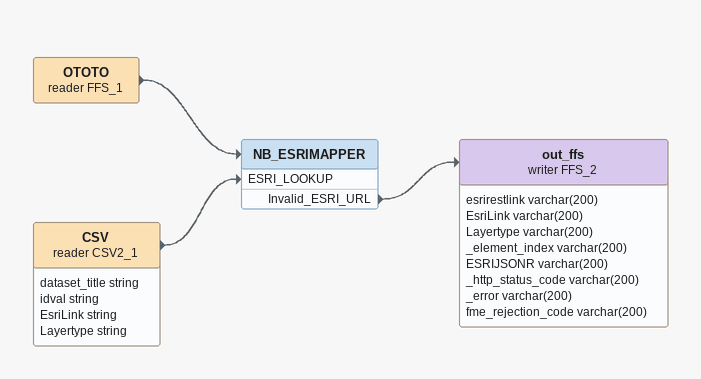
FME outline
OTOTO (reader FFS_1)
    -> NB_ESRIMAPPER
CSV (reader CSV2_1)
    attributes: dataset_title string, idval string, EsriLink string, Layertype string
    -> NB_ESRIMAPPER [ESRI_LOOKUP]
NB_ESRIMAPPER
    Invalid_ESRI_URL -> out_ffs (writer FFS_2)
out_ffs (writer FFS_2)
    attributes: esrirestlink varchar(200), EsriLink varchar(200), Layertype varchar(200), _element_index varchar(200), ESRIJSONR varchar(200), _http_status_code varchar(200), _error varchar(200), fme_rejection_code varchar(200)
